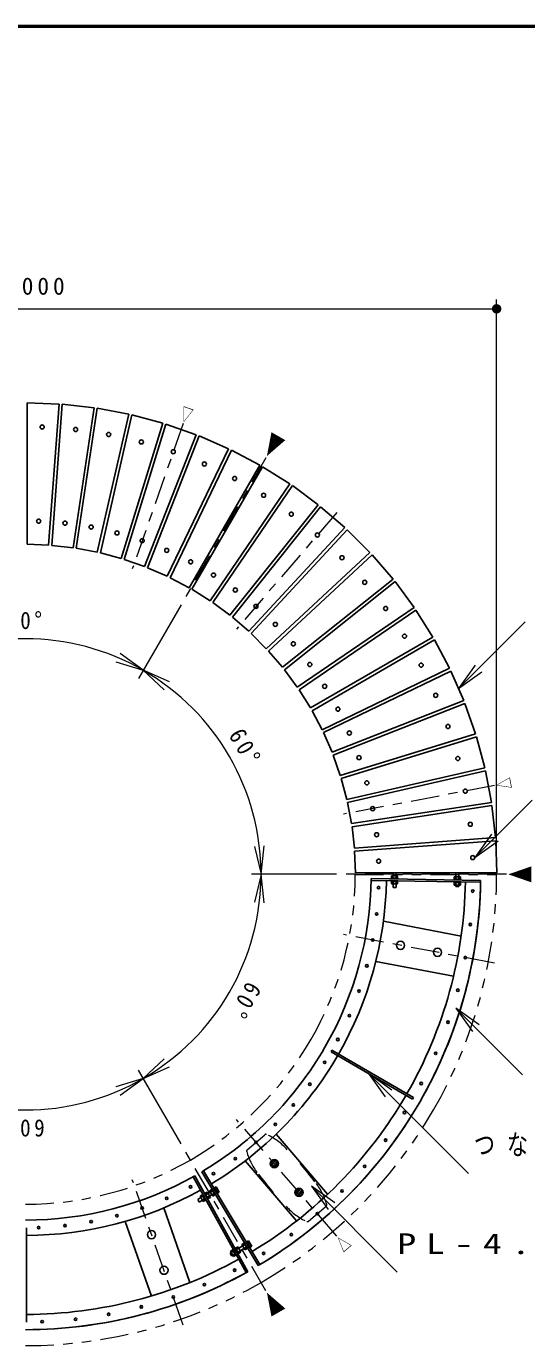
# Model space of a CAD drawing. Units: millimetres on the paper, scale 1:20. Extents: x -365 to 0, y -5 to 257.
# Drawn here: x -264.6 to -211.6, y 117 to 257 of the extents above; entities that cross this region are included whole.
import ezdxf
from ezdxf.enums import TextEntityAlignment as Align

# ---------------------------------------------------------------- set-up
doc = ezdxf.new("R2010")
doc.units = ezdxf.units.MM
for name, pattern in [('USER1', [4.5, 2.5, -2]), ('USER2', [6, 3, -1, 1, -1]), ('USER3', [8, 3, -1, 1, -1, 1, -1])]:
    doc.linetypes.add(name, pattern=pattern)
doc.layers.add('LY_1', color=7, linetype='Continuous', lineweight=25)
doc.layers.add('LY_2', color=7, linetype='Continuous', lineweight=13)
doc.styles.add('ＭＳ ゴシック', font='')
doc.styles.get('ＭＳ ゴシック').set_extended_font_data('MS Gothic')

# ---------------------------------------------------------------- blocks, each defined once
blk = doc.blocks.new('open_arrow')
at = {"color": 0, "linetype": 'Continuous', "lineweight": -2}
blk.add_lwpolyline([(7.5, 1.25), (0, 0), (7.5, -1.25)], dxfattribs=at)
blk = doc.blocks.new('filled_dot')
at = {"color": 0, "linetype": 'Continuous', "lineweight": -2, "const_width": 1.25}
blk.add_lwpolyline([(-0.625, 0, 1), (0.625, 0, 1)], format="xyb", close=True, dxfattribs=at)

msp = doc.modelspace()

# ---------------------------------------------------------------- linework, layer by layer
at = {"layer": 'LY_1', "lineweight": 13}
for p, q in [((-314.736, 227.033), (-214.736, 227.033)), ((-214.736, 168.033), (-214.736, 228.033)), ((-248.227, 195.634), (-252.739, 187.819)), ((-218.789, 186.754), (-211.718, 193.826)), ((-217.053, 168.809), (-210.957, 174.901)), ((-231.713, 167.036), (-240.736, 167.036)), ((-219.058, 152.837), (-211.987, 145.765)), ((-248.222, 138.435), (-252.734, 146.25)), ((-228.329, 145.898), (-217.722, 135.291)), ((-234.396, 133.951), (-225.274, 124.829))]:
    msp.add_line(p, q, dxfattribs=at)
at = {"layer": 'LY_1'}
for p, q in [((-264.566, 217.062), (-264.566, 202.051)), ((-261.168, 216.934), (-264.566, 217.062)), ((-261.168, 216.935), (-262.29, 201.966)), ((-260.828, 216.909), (-261.949, 201.94)), ((-257.449, 216.528), (-260.828, 216.909)), ((-257.449, 216.528), (-259.686, 201.685)), ((-257.111, 216.477), (-259.349, 201.635)), ((-253.771, 215.845), (-257.111, 216.477)), ((-253.771, 215.845), (-257.111, 201.211)), ((-253.438, 215.769), (-256.778, 201.135)), ((-250.154, 214.889), (-253.438, 215.769)), ((-250.153, 214.889), (-254.578, 200.546)), ((-249.827, 214.789), (-254.252, 200.445)), ((-246.618, 213.666), (-249.827, 214.789)), ((-246.618, 213.666), (-252.102, 199.693)), ((-246.3, 213.541), (-251.784, 199.568)), ((-243.184, 212.181), (-246.3, 213.541)), ((-243.184, 212.181), (-249.697, 198.657)), ((-242.876, 212.033), (-249.389, 198.509)), ((-239.87, 210.444), (-242.876, 212.033)), ((-239.87, 210.444), (-247.375, 197.445)), ((-239.574, 210.274), (-247.079, 197.274)), ((-239.574, 210.274), (-236.695, 208.465)), ((-236.695, 208.465), (-245.151, 196.063)), ((-236.413, 208.272), (-244.869, 195.87)), ((-236.413, 208.272), (-233.678, 206.253)), ((-233.678, 206.253), (-243.037, 194.518)), ((-233.411, 206.041), (-242.77, 194.305)), ((-233.411, 206.041), (-230.834, 203.823)), ((-230.834, 203.823), (-241.043, 192.819)), ((-230.583, 203.59), (-240.793, 192.587)), ((-230.583, 203.59), (-228.179, 201.186)), ((-262.29, 201.966), (-264.566, 202.051)), ((-259.686, 201.685), (-261.949, 201.94)), ((-257.111, 201.211), (-259.349, 201.635)), ((-254.578, 200.546), (-256.778, 201.135)), ((-252.102, 199.693), (-254.252, 200.445)), ((-228.179, 201.186), (-239.183, 190.977)), ((-227.947, 200.936), (-238.95, 190.726)), ((-227.947, 200.936), (-225.729, 198.359)), ((-249.697, 198.657), (-251.784, 199.568)), ((-247.375, 197.445), (-249.389, 198.509)), ((-225.729, 198.359), (-237.465, 189)), ((-225.516, 198.092), (-237.252, 188.733)), ((-225.516, 198.092), (-223.497, 195.356)), ((-247.08, 197.274), (-245.151, 196.063)), ((-244.869, 195.87), (-243.037, 194.518)), ((-223.497, 195.356), (-235.899, 186.9)), ((-223.305, 195.074), (-235.707, 186.618)), ((-223.305, 195.074), (-221.496, 192.195)), ((-242.77, 194.305), (-241.043, 192.819)), ((-240.793, 192.587), (-239.183, 190.977)), ((-221.496, 192.195), (-234.495, 184.69)), ((-221.325, 191.9), (-234.325, 184.394)), ((-219.736, 188.893), (-221.325, 191.899)), ((-238.95, 190.726), (-237.465, 189)), ((-237.252, 188.733), (-235.899, 186.9)), ((-219.736, 188.893), (-233.26, 182.381)), ((-219.588, 188.586), (-233.112, 182.073)), ((-218.229, 185.469), (-219.588, 188.586)), ((-235.707, 186.618), (-234.495, 184.69)), ((-218.229, 185.469), (-232.201, 179.986)), ((-218.104, 185.152), (-232.077, 179.668)), ((-216.981, 181.942), (-218.104, 185.152)), ((-233.26, 182.381), (-234.325, 184.394)), ((-232.202, 179.986), (-233.112, 182.073)), ((-216.981, 181.942), (-231.325, 177.518)), ((-216.88, 181.616), (-231.224, 177.192)), ((-216, 178.332), (-216.88, 181.616)), ((-231.325, 177.518), (-232.077, 179.668)), ((-216, 178.332), (-230.634, 174.992)), ((-215.924, 177.999), (-230.558, 174.659)), ((-215.292, 174.658), (-215.924, 177.999)), ((-230.634, 174.992), (-231.224, 177.192)), ((-230.135, 172.421), (-230.558, 174.659)), ((-215.292, 174.658), (-230.135, 172.421)), ((-215.241, 174.321), (-230.084, 172.083)), ((-214.861, 170.942), (-215.241, 174.321)), ((-229.829, 169.82), (-230.084, 172.083)), ((-214.861, 170.942), (-229.829, 169.82)), ((-214.835, 170.601), (-229.804, 169.48)), ((-229.718, 167.204), (-229.804, 169.48)), ((-214.708, 167.204), (-214.835, 170.601)), ((-214.708, 167.204), (-229.718, 167.204)), ((-228.049, 166.594), (-216.431, 166.391)), ((-225.923, 166.558), (-225.923, 166.625)), ((-225.923, 166.625), (-225.223, 166.625)), ((-225.899, 166.625), (-225.899, 166.892)), ((-225.899, 166.892), (-225.246, 166.892)), ((-225.736, 166.625), (-225.736, 166.892)), ((-225.731, 166.892), (-225.731, 167.208)), ((-225.414, 166.892), (-225.414, 167.207)), ((-225.409, 166.625), (-225.409, 166.892)), ((-225.246, 166.625), (-225.246, 166.892)), ((-225.223, 166.558), (-225.223, 166.625)), ((-219.234, 166.775), (-218.58, 166.775)), ((-219.234, 166.509), (-219.234, 166.775)), ((-219.07, 166.509), (-219.07, 166.775)), ((-219.066, 166.775), (-219.066, 167.205)), ((-218.748, 166.775), (-218.748, 167.205)), ((-218.744, 166.509), (-218.744, 166.775)), ((-218.58, 166.509), (-218.58, 166.775)), ((-228.052, 166.394), (-216.434, 166.191)), ((-225.923, 166.558), (-225.223, 166.558)), ((-225.919, 166.345), (-225.219, 166.345)), ((-225.919, 166.278), (-225.919, 166.345)), ((-225.919, 166.278), (-225.219, 166.278)), ((-225.896, 166.011), (-225.896, 166.278)), ((-225.896, 166.011), (-225.243, 166.011)), ((-225.733, 166.011), (-225.733, 166.278)), ((-225.728, 165.621), (-225.728, 166.011)), ((-225.728, 165.621), (-225.411, 165.621)), ((-225.411, 165.621), (-225.411, 166.011)), ((-225.406, 166.011), (-225.406, 166.278)), ((-225.243, 166.011), (-225.243, 166.278)), ((-225.219, 166.278), (-225.219, 166.345)), ((-219.257, 166.509), (-218.557, 166.509)), ((-219.257, 166.442), (-219.257, 166.509)), ((-219.257, 166.442), (-218.557, 166.442)), ((-219.254, 166.162), (-219.254, 166.228)), ((-219.254, 166.228), (-218.554, 166.228)), ((-219.254, 166.162), (-218.554, 166.162)), ((-219.23, 165.895), (-219.23, 166.162)), ((-219.23, 165.895), (-218.577, 165.895)), ((-219.067, 165.895), (-219.067, 166.162)), ((-219.062, 165.738), (-219.062, 165.895)), ((-219.062, 165.738), (-218.745, 165.738)), ((-218.745, 165.738), (-218.745, 165.895)), ((-218.74, 165.895), (-218.74, 166.162)), ((-218.577, 165.895), (-218.577, 166.162)), ((-218.557, 166.442), (-218.557, 166.509)), ((-218.554, 166.162), (-218.554, 166.228)), ((-218.507, 160.491), (-226.752, 162.051)), ((-219.313, 156.233), (-227.557, 157.793)), ((-223.55, 143.37), (-232.211, 148.37)), ((-223.65, 143.196), (-232.311, 148.196)), ((-232.672, 133.095), (-238.145, 139.455)), ((-235.956, 130.268), (-241.43, 136.628)), ((-238.467, 136.711), (-238.719, 136.395)), ((-238.571, 136.019), (-238.718, 136.395)), ((-238.171, 135.959), (-238.571, 136.019)), ((-238.067, 136.651), (-238.467, 136.711)), ((-237.919, 136.275), (-238.171, 135.959)), ((-237.919, 136.275), (-238.067, 136.651)), ((-246.948, 134.944), (-241.314, 124.781)), ((-246.773, 135.041), (-241.139, 124.878)), ((-246.012, 135.48), (-240.028, 125.52)), ((-245.841, 135.583), (-239.856, 125.622)), ((-246.201, 132.885), (-245.97, 133.019)), ((-245.982, 133.039), (-245.924, 133.072)), ((-245.982, 133.039), (-245.632, 132.433)), ((-245.924, 133.072), (-245.574, 132.466)), ((-245.741, 133.182), (-245.683, 133.215)), ((-245.741, 133.182), (-245.391, 132.576)), ((-245.683, 133.215), (-245.333, 132.609)), ((-245.671, 133.195), (-245.44, 133.328)), ((-245.59, 133.053), (-245.359, 133.187)), ((-245.44, 133.328), (-245.114, 132.762)), ((-245.109, 133.326), (-245.383, 133.168)), ((-245.356, 133.183), (-245.083, 133.341)), ((-244.95, 133.051), (-245.224, 132.893)), ((-245.198, 132.908), (-244.924, 133.066)), ((-244.962, 133.604), (-245.193, 133.471)), ((-245.193, 133.471), (-244.866, 132.905)), ((-244.88, 133.463), (-245.111, 133.33)), ((-244.916, 133.658), (-244.974, 133.625)), ((-244.974, 133.625), (-244.624, 133.018)), ((-244.717, 133.18), (-244.948, 133.047)), ((-244.916, 133.658), (-244.566, 133.052)), ((-244.635, 133.039), (-244.866, 132.905)), ((-244.732, 133.761), (-244.674, 133.794)), ((-244.732, 133.761), (-244.382, 133.154)), ((-244.674, 133.794), (-244.324, 133.188)), ((-244.662, 133.774), (-244.489, 133.874)), ((-244.566, 133.052), (-244.624, 133.018)), ((-244.581, 133.632), (-244.407, 133.732)), ((-244.489, 133.874), (-244.162, 133.308)), ((-244.417, 133.349), (-244.244, 133.449)), ((-244.382, 133.154), (-244.324, 133.188)), ((-244.336, 133.208), (-244.162, 133.308)), ((-235.857, 133.679), (-236.109, 133.363)), ((-235.962, 132.987), (-236.109, 133.364)), ((-235.562, 132.927), (-235.962, 132.987)), ((-235.458, 133.619), (-235.857, 133.679)), ((-235.31, 133.243), (-235.562, 132.927)), ((-235.31, 133.243), (-235.458, 133.619)), ((-247.287, 123.726), (-250.059, 131.646)), ((-246.455, 132.545), (-246.117, 132.74)), ((-246.455, 132.545), (-246.296, 132.27)), ((-246.296, 132.27), (-245.959, 132.465)), ((-246.201, 132.885), (-245.875, 132.319)), ((-246.12, 132.744), (-245.889, 132.877)), ((-245.956, 132.461), (-245.725, 132.594)), ((-245.875, 132.319), (-245.644, 132.453)), ((-245.632, 132.433), (-245.574, 132.466)), ((-245.426, 132.771), (-245.195, 132.904)), ((-245.391, 132.576), (-245.333, 132.609)), ((-245.345, 132.629), (-245.114, 132.762)), ((-251.377, 122.295), (-254.149, 130.215)), ((-264.637, 119.533), (-264.637, 129.533)), ((-242.508, 127.351), (-242.451, 127.384)), ((-242.451, 127.384), (-242.101, 126.778)), ((-242.439, 127.364), (-242.208, 127.498)), ((-242.208, 127.498), (-241.881, 126.932)), ((-242.124, 127.352), (-241.752, 127.567)), ((-241.675, 127.611), (-242.048, 127.396)), ((-241.529, 127.89), (-241.759, 127.757)), ((-241.759, 127.757), (-241.433, 127.191)), ((-241.447, 127.748), (-241.678, 127.615)), ((-241.482, 127.943), (-241.54, 127.91)), ((-241.54, 127.91), (-241.19, 127.304)), ((-241.284, 127.466), (-241.514, 127.332)), ((-241.482, 127.943), (-241.132, 127.337)), ((-241.298, 128.046), (-241.241, 128.079)), ((-241.298, 128.046), (-240.948, 127.44)), ((-241.241, 128.079), (-240.891, 127.473)), ((-241.229, 128.059), (-241.056, 128.159)), ((-241.147, 127.918), (-240.974, 128.018)), ((-241.056, 128.159), (-240.729, 127.593)), ((-240.984, 127.635), (-240.811, 127.735)), ((-240.948, 127.44), (-240.891, 127.473)), ((-240.902, 127.493), (-240.729, 127.593)), ((-243.021, 126.83), (-242.885, 126.909)), ((-243.021, 126.83), (-242.863, 126.555)), ((-242.969, 127.055), (-242.738, 127.188)), ((-242.969, 127.055), (-242.642, 126.489)), ((-242.887, 126.913), (-242.656, 127.046)), ((-242.863, 126.555), (-242.726, 126.634)), ((-242.75, 127.208), (-242.692, 127.241)), ((-242.75, 127.208), (-242.4, 126.602)), ((-242.724, 126.63), (-242.493, 126.763)), ((-242.692, 127.241), (-242.342, 126.635)), ((-242.642, 126.489), (-242.411, 126.622)), ((-242.508, 127.351), (-242.158, 126.745)), ((-242.4, 126.602), (-242.342, 126.635)), ((-242.357, 127.223), (-242.126, 127.356)), ((-242.194, 126.94), (-241.963, 127.073)), ((-242.158, 126.745), (-242.101, 126.778)), ((-242.112, 126.798), (-241.881, 126.932)), ((-241.965, 127.077), (-241.593, 127.292)), ((-241.517, 127.336), (-241.889, 127.121)), ((-241.202, 127.324), (-241.433, 127.191)), ((-241.132, 127.337), (-241.19, 127.304))]:
    msp.add_line(p, q, dxfattribs=at)
at = {"layer": 'LY_1', "linetype": 'USER2', "lineweight": 13}
for p, q in [((-248.003, 214.856), (-253.397, 199.44)), ((-239.22, 211.232), (-247.726, 196.499)), ((-231.687, 205.437), (-242.341, 193.057)), ((-214.953, 176.453), (-231.002, 173.416)), ((-213.701, 167.035), (-230.713, 167.035)), ((-214.953, 157.613), (-231.002, 160.65)), ((-231.687, 128.629), (-242.341, 141.009)), ((-239.217, 122.835), (-247.723, 137.568)), ((-248.002, 119.209), (-253.397, 134.626))]:
    msp.add_line(p, q, dxfattribs=at)
at = {"layer": 'LY_1', "linetype": 'USER3', "lineweight": 13}
msp.add_line((-229.737, 167.033), (-214.737, 167.033), dxfattribs=at)
at = {"layer": 'LY_1', "linetype": 'USER1', "lineweight": 13}
for p, q in [((-241.207, 137.807), (-239.344, 139.411)), ((-234.685, 130.228), (-232.821, 131.831))]:
    msp.add_line(p, q, dxfattribs=at)
at = {"layer": 'LY_1'}
for centre, radius in [((-262.96, 214.5), 0.217), ((-259.418, 214.234), 0.217), ((-255.906, 213.705), 0.217), ((-252.443, 212.914), 0.217), ((-249.048, 211.867), 0.217), ((-245.742, 210.57), 0.217), ((-242.541, 209.028), 0.217), ((-239.465, 207.252), 0.217), ((-263.334, 204.507), 0.217), ((-260.538, 204.297), 0.217), ((-236.53, 205.251), 0.217), ((-257.765, 203.879), 0.217), ((-255.031, 203.255), 0.217), ((-233.753, 203.037), 0.217), ((-252.351, 202.429), 0.217), ((-249.741, 201.404), 0.217), ((-247.214, 200.187), 0.217), ((-231.149, 200.621), 0.217), ((-244.785, 198.785), 0.217), ((-242.468, 197.205), 0.217), ((-228.733, 198.017), 0.217), ((-240.276, 195.457), 0.217), ((-226.518, 195.239), 0.217), ((-238.22, 193.55), 0.217), ((-224.517, 192.305), 0.217), ((-236.313, 191.494), 0.217), ((-234.564, 189.301), 0.217), ((-222.741, 189.228), 0.217), ((-232.984, 186.984), 0.217), ((-221.2, 186.028), 0.217), ((-231.582, 184.556), 0.217), ((-230.365, 182.029), 0.217), ((-219.902, 182.721), 0.217), ((-229.341, 179.418), 0.217), ((-218.855, 179.327), 0.217), ((-228.514, 176.739), 0.217), ((-218.065, 175.864), 0.217), ((-227.89, 174.005), 0.217), ((-217.535, 172.351), 0.217), ((-227.472, 171.232), 0.217), ((-227.263, 168.435), 0.217), ((-217.27, 168.809), 0.217), ((-227.263, 165.631), 0.133), ((-217.27, 165.257), 0.133), ((-227.472, 162.834), 0.133), ((-217.535, 161.715), 0.133), ((-227.89, 160.061), 0.133), ((-224.943, 159.503), 0.433), ((-221.012, 158.76), 0.433), ((-218.065, 158.202), 0.133), ((-228.514, 157.327), 0.133), ((-229.341, 154.648), 0.133), ((-218.855, 154.739), 0.133), ((-230.365, 152.037), 0.133), ((-219.902, 151.345), 0.133), ((-231.582, 149.51), 0.133), ((-232.984, 147.082), 0.133), ((-221.2, 148.038), 0.133), ((-234.564, 144.765), 0.133), ((-222.741, 144.838), 0.133), ((-236.313, 142.572), 0.133), ((-224.517, 141.761), 0.133), ((-238.22, 140.516), 0.133), ((-240.276, 138.609), 0.133), ((-226.518, 138.826), 0.133), ((-242.468, 136.861), 0.133), ((-238.319, 136.335), 0.433), ((-238.319, 136.335), 0.2), ((-228.733, 136.049), 0.133), ((-244.785, 135.281), 0.133), ((-247.214, 133.879), 0.133), ((-235.71, 133.303), 0.433), ((-235.71, 133.303), 0.2), ((-231.149, 133.445), 0.133), ((-252.351, 131.637), 0.133), ((-249.741, 132.662), 0.133), ((-257.765, 130.187), 0.133), ((-255.031, 130.811), 0.133), ((-233.753, 131.029), 0.133), ((-263.334, 129.559), 0.133), ((-260.538, 129.769), 0.133), ((-251.36, 128.806), 0.433), ((-236.53, 128.815), 0.133), ((-239.465, 126.814), 0.133), ((-250.039, 125.03), 0.433), ((-242.541, 125.038), 0.133), ((-245.742, 123.496), 0.133), ((-249.048, 122.199), 0.133), ((-255.906, 120.361), 0.133), ((-252.443, 121.152), 0.133), ((-262.96, 119.566), 0.133), ((-259.418, 119.832), 0.133)]:
    msp.add_circle(centre, radius, dxfattribs=at)
at = {"layer": 'LY_1', "lineweight": 13}
for centre, start, end in [((-264.738, 167.034), 60.00006, 119.99973), ((-264.736, 167.035), 0, 59.99991), ((-264.735, 167.033), 300.00064, 359.99991), ((-264.735, 167.031), 240.00081, 299.9999)]:
    msp.add_arc(centre, 24.998, start, end, dxfattribs=at)
at = {"layer": 'LY_1', "linetype": 'USER3', "lineweight": 13}
for radius, start, end in [(35, 330, 0.00002), (50, 330, 0), (35, 299.99998, 330), (50, 299.99999, 330), (35, 270, 300.00002), (50, 270, 300)]:
    msp.add_arc((-264.737, 167.033), radius, start, end, dxfattribs=at)
at = {"layer": 'LY_1'}
for radius, start, end in [(36.69, 330, 359.31407), (38.31, 330.14958, 359.00176), (46.69, 330.12273, 359.00176), (48.31, 330, 359.23895), (48.31, 330, 359.00176), (36.69, 300.68593, 330), (37.5, 329.84719, 330.14955), (38.31, 300.99824, 329.85042), (46.69, 300.99824, 329.87726), (48.31, 300.76105, 330), (48.31, 300.99824, 330), (47.5, 329.87936, 330.12062), (36.69, 270, 299.31407), (38.31, 270.14959, 299.00175), (46.69, 270.12274, 299.00176), (48.31, 270, 299.23895), (48.31, 270, 299.00176)]:
    msp.add_arc((-264.737, 167.033), radius, start, end, dxfattribs=at)
at = {"layer": 'LY_1', "linetype": 'USER1', "lineweight": 13}
for centre, radius, start, end in [((-239.235, 139.284), 0.167, 66.24385, 130.7143), ((-241.728, 133.621), 6.354, 41.39072, 66.24385), ((-241.099, 137.681), 0.167, 130.71429, 195.18475), ((-235.127, 139.302), 6.354, 195.18475, 220.03788), ((-258.199, 116.588), 30.033, 36.43378, 44.99482), ((-215.829, 153.05), 30.033, 216.43377, 224.99482), ((-238.901, 130.337), 6.354, 15.18475, 40.03788), ((-232.301, 136.017), 6.354, 221.39072, 246.24385), ((-232.93, 131.957), 0.167, 310.71429, 15.18475), ((-234.793, 130.354), 0.167, 246.24385, 310.7143)]:
    msp.add_arc(centre, radius, start, end, dxfattribs=at)
at = {"layer": 'LY_2', "lineweight": 50}
msp.add_line((0, 257), (-365, 257), dxfattribs=at)

# ---------------------------------------------------------------- block references
at = {"layer": 'LY_1', "lineweight": 13, "xscale": 0.4, "yscale": 0.4}
for name, p, rotation in [('filled_dot', (-214.736, 227.033), 180), ('open_arrow', (-252.238, 188.683), 153.4), ('open_arrow', (-252.237, 188.684), 326.6), ('open_arrow', (-218.789, 186.754), 45), ('open_arrow', (-217.053, 168.809), 45), ('open_arrow', (-239.737, 167.035), 93.4), ('open_arrow', (-239.736, 167.033), 266.6), ('open_arrow', (-219.058, 152.837), 315), ('open_arrow', (-252.235, 145.384), 33.4), ('open_arrow', (-252.236, 145.382), 206.6), ('open_arrow', (-228.329, 145.898), 315), ('open_arrow', (-234.396, 133.951), 315)]:
    msp.add_blockref(name, p, dxfattribs=dict(at, rotation=rotation))

# ---------------------------------------------------------------- texts
at = {"layer": 'LY_1', "style": 'ＭＳ ゴシック', "width": 0.6}
for s, height, rotation, p in [('▽', 1.466, 340.7, (-247.672, 215.8)), ('▼', 2.199, 330, (-238.468, 212.531)), ('▽', 1.466, 280.7, (-213.971, 176.638)), ('▼', 2.199, 270, (-212.2, 167.033)), ('▽', 1.466, 220.7, (-231.035, 127.871)), ('▼', 2.199, 210, (-238.468, 121.535))]:
    msp.add_text(s, height=height, rotation=rotation, dxfattribs=at).set_placement(p, align=Align.MIDDLE_CENTER)
at = {"layer": 'LY_1', "style": 'ＭＳ ゴシック'}
for s, insert, char_height, attachment_point in [('\\T1.33;φ3000', (-264.736, 228.033), 1.833, 8), ('\\T1.33;\\W0.9;60°', (-264.738, 193.033), 1.833, 8), ('\\T1.56;\\W0.75;つなぎPL－６', (-217.154, 138.291), 2.199, 4), ('\\T1.5;\\W1.35;PL-4.5', (-225.287, 127.829), 2.199, 4)]:
    msp.add_mtext(s, dxfattribs=dict(at, insert=insert, char_height=char_height, attachment_point=attachment_point))
at = {"layer": 'LY_1', "char_height": 1.833, "attachment_point": 8, "style": 'ＭＳ ゴシック'}
for insert, rotation in [((-242.221, 180.034), 300), ((-242.219, 154.034), 240), ((-264.735, 141.033), 180)]:
    msp.add_mtext('\\T1.33;\\W0.9;60°', dxfattribs=dict(at, insert=insert, rotation=rotation))

doc.saveas('drawing.dxf')
